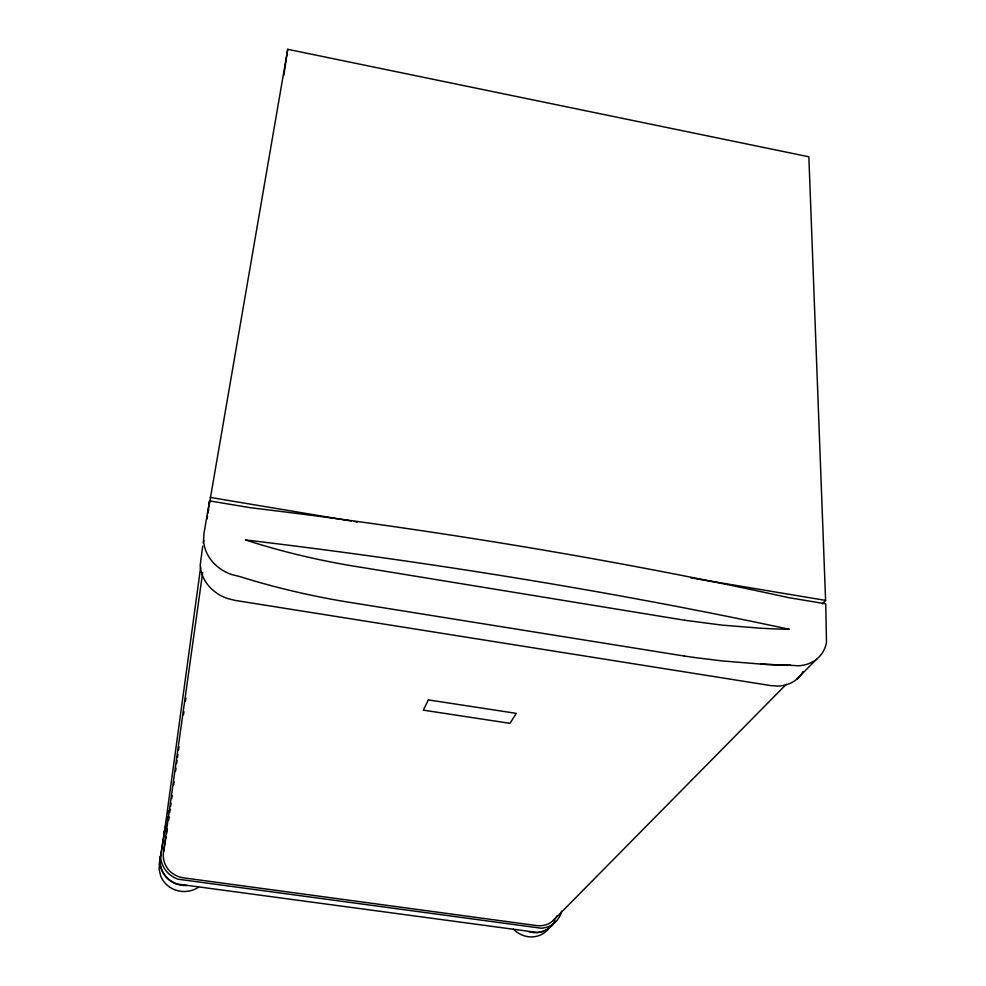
<?xml version="1.0" encoding="UTF-8"?>
<svg xmlns="http://www.w3.org/2000/svg" width="986" height="986" viewBox="0 0 986 986"><rect width="100%" height="100%" fill="white"/><g stroke="black" fill="none" stroke-linecap="round" stroke-linejoin="round"><path stroke-width="1.48" d="M160.299 856.538L159.978 861.37A26.277 25.242 -9.9 0 0 177.209 884.011L537.173 932.448A25.673 23.652 50.6 0 0 555.241 921.023M164.292 832.689L164.822 828.77L167.386 829.127M207.122 518.969L207.528 515.949M207.935 512.942L209.587 500.888L250.555 507.741A1450.233 343.325 6.6 0 1 788.64 597.627L825.738 603.814L826.49 642.293A40.377 32.982 38.9 0 1 797.76 665.772L790.55 665.279A477.655 251.368 -3.8 0 1 760.995 664.083L722.245 660.94L693.577 657.415M164.452 832.085L200.626 567.394M208.108 512.634L208.527 509.589M208.933 506.545L287.715 49.3L808.853 156.786L825.602 600.4L822.472 603.777M557.176 915.674A23.344 21.47 50.2 0 1 536.557 925.571L183.532 877.848A23.898 22.937 -9 0 1 163.577 851.719L202.697 572.398M168.68 819.982L169.111 816.926M169.752 812.353L170.184 809.296M170.615 806.252L171.046 803.196M171.7 798.623L172.119 795.579M173.635 784.905L174.066 781.849M175.57 771.175L176.001 768.119M176.642 763.546L177.073 760.502M177.505 757.445L177.936 754.401M178.589 749.816L179.008 746.772M183.532 714.739L183.963 711.695M185.479 701.009L185.898 697.965M283.857 75.182L287.715 49.3M164.822 828.77L160.656 856.366A26.511 25.451 -9 0 0 178.047 879.192L541.289 928.22A25.907 23.824 50.2 0 0 561.663 911.187M166.166 822.373L159.375 863.317L159.177 869.751L160.706 876.012A25.525 24.551 -11.3 0 0 198.605 887.215M166.733 819.847L167.152 816.494M167.657 813.549L168.15 810.615M163.577 851.719L166.116 836.658M166.622 833.651L167.139 830.631M209.587 500.888L203.979 533.315L203.56 540.353A41.88 36.593 10.4 0 0 231.587 574.518L239.647 576.527A480.897 279.654 6.3 0 0 355.502 603.296L684.21 656.035M202.697 546.158L200.195 565.138A40.672 35.841 9.9 0 0 227.384 598.477L235.013 600.388L770.892 685.615L777.929 686.071A39.255 32.39 39.3 0 0 803.072 671.54M203.215 543.138L203.732 540.106M552.678 921.072L786.372 684.185M796.577 679.379L816.852 658.981M684.395 656.06L693.762 657.44M684.715 620.243L722.122 625.136L760.243 628.193A468.128 256.249 -4.4 0 0 789.441 629.314A1460.18 331.69 6.6 0 0 245.452 539.946A473.157 286.347 6.4 0 0 359.791 567.098L684.53 620.219M790.55 665.279L790.365 665.254A475.4 249.963 -3.8 0 1 760.81 664.059M210.191 497.412L351.152 521.002M354.184 521.52L357.215 522.025M690.693 577.833L825.602 600.4M160.225 857.031A26.215 25.18 -10 0 0 160.619 866.842L161.581 869.849A25.809 24.798 -10.1 0 0 187.192 885.465M553.849 923.032A25.217 23.233 50.7 0 1 528.582 931.634M549.572 927.345A24.995 23.06 51.1 0 1 513.46 929.243M428.368 699.9L423.327 710.142L509.972 723.342L516.257 713.359L428.368 699.9"/></g></svg>
